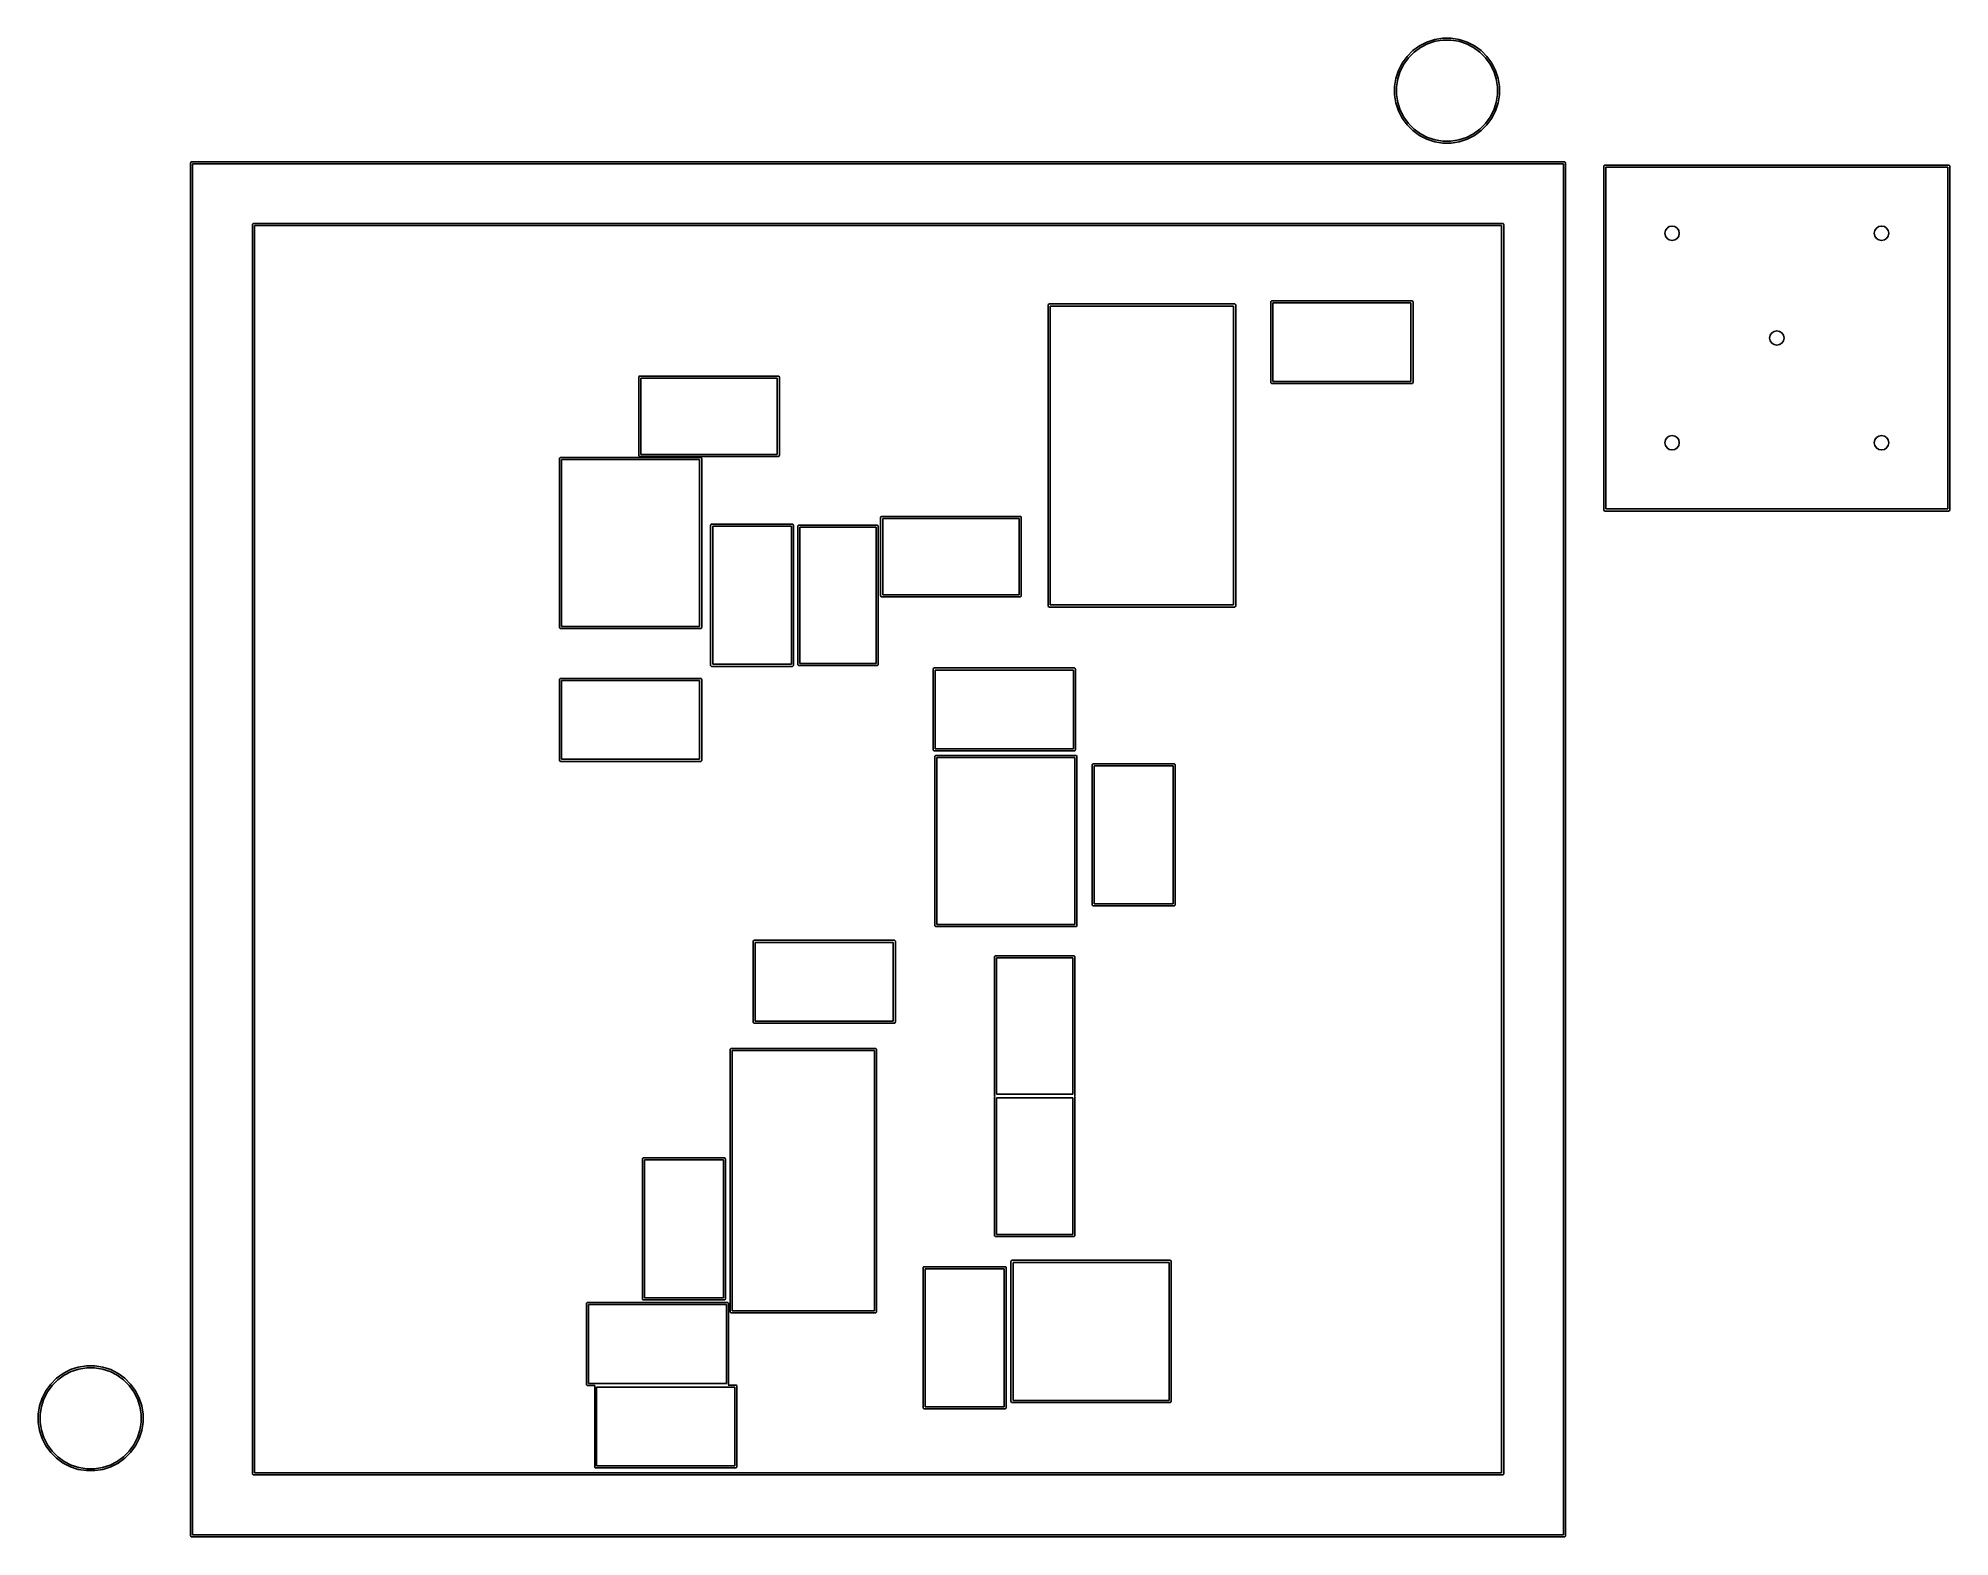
# Model space of a CAD drawing. Extents: x -1.66 to 0.89, y -2.13 to 2.14.
# Drawn here: x -1.66 to 0.165, y 0.706 to 2.137 of the extents above.
import ezdxf

# ---------------------------------------------------------------- set-up
doc = ezdxf.new("R2010")
doc.units = 0
doc.header["$MEASUREMENT"] = 0
doc.layers.add('BLACK', color=7, linetype='CONTINUOUS')

msp = doc.modelspace()

# ---------------------------------------------------------------- linework, layer by layer
at = {"layer": 'BLACK', "linetype": 'CONTINUOUS'}
for p, q in [((-0.3267, 2.1354), (-0.3189, 2.1367)), ((-0.3189, 2.1367), (-0.311, 2.1367)), ((-0.311, 2.1367), (-0.3032, 2.1354)), ((-0.3578, 2.1128), (-0.3531, 2.1192)), ((-0.3517, 2.118), (-0.3562, 2.1119)), ((-0.3531, 2.1192), (-0.3476, 2.1248)), ((-0.3464, 2.1234), (-0.3517, 2.118)), ((-0.3476, 2.1248), (-0.3412, 2.1294)), ((-0.3402, 2.1279), (-0.3464, 2.1234)), ((-0.3412, 2.1294), (-0.3342, 2.133)), ((-0.3335, 2.1313), (-0.3402, 2.1279)), ((-0.3342, 2.133), (-0.3267, 2.1354)), ((-0.3263, 2.1337), (-0.3335, 2.1313)), ((-0.3188, 2.1348), (-0.3263, 2.1337)), ((-0.3112, 2.1348), (-0.3188, 2.1348)), ((-0.3037, 2.1337), (-0.3112, 2.1348)), ((-0.2964, 2.1313), (-0.3037, 2.1337)), ((-0.3032, 2.1354), (-0.2958, 2.133)), ((-0.2897, 2.1279), (-0.2964, 2.1313)), ((-0.2958, 2.133), (-0.2887, 2.1294)), ((-0.2835, 2.1234), (-0.2897, 2.1279)), ((-0.2887, 2.1294), (-0.2824, 2.1248)), ((-0.2782, 2.118), (-0.2835, 2.1234)), ((-0.2824, 2.1248), (-0.2768, 2.1192)), ((-0.2737, 2.1119), (-0.2782, 2.118)), ((-0.2768, 2.1192), (-0.2722, 2.1128)), ((-0.3638, 2.0983), (-0.3613, 2.1058)), ((-0.3597, 2.1051), (-0.362, 2.0979)), ((-0.3613, 2.1058), (-0.3578, 2.1128)), ((-0.3562, 2.1119), (-0.3597, 2.1051)), ((-0.2703, 2.1051), (-0.2737, 2.1119)), ((-0.2722, 2.1128), (-0.2686, 2.1058)), ((-0.2679, 2.0979), (-0.2703, 2.1051)), ((-0.2686, 2.1058), (-0.2662, 2.0983)), ((-0.365, 2.0906), (-0.3638, 2.0983)), ((-0.365, 2.0904), (-0.365, 2.0906)), ((-0.365, 2.0827), (-0.365, 2.0904)), ((-0.3638, 2.0749), (-0.365, 2.0827)), ((-0.362, 2.0979), (-0.3632, 2.0904)), ((-0.3632, 2.0904), (-0.3632, 2.0828)), ((-0.3632, 2.0828), (-0.362, 2.0753)), ((-0.2667, 2.0904), (-0.2679, 2.0979)), ((-0.2679, 2.0753), (-0.2667, 2.0828)), ((-0.2667, 2.0828), (-0.2667, 2.0904)), ((-0.2662, 2.0983), (-0.2649, 2.0906)), ((-0.2649, 2.0827), (-0.2662, 2.0749)), ((-0.2649, 2.0906), (-0.2649, 2.0827)), ((-0.3613, 2.0674), (-0.3638, 2.0749)), ((-0.362, 2.0753), (-0.3597, 2.0681)), ((-0.3578, 2.0604), (-0.3613, 2.0674)), ((-0.3597, 2.0681), (-0.3562, 2.0613)), ((-0.2737, 2.0613), (-0.2703, 2.0681)), ((-0.2686, 2.0674), (-0.2722, 2.0604)), ((-0.2703, 2.0681), (-0.2679, 2.0753)), ((-0.2662, 2.0749), (-0.2686, 2.0674)), ((-0.3531, 2.054), (-0.3578, 2.0604)), ((-0.3562, 2.0613), (-0.3517, 2.0552)), ((-0.3476, 2.0484), (-0.3531, 2.054)), ((-0.3517, 2.0552), (-0.3464, 2.0498)), ((-0.3412, 2.0438), (-0.3476, 2.0484)), ((-0.3464, 2.0498), (-0.3402, 2.0454)), ((-0.3402, 2.0454), (-0.3335, 2.0419)), ((-0.2964, 2.0419), (-0.2897, 2.0454)), ((-0.2897, 2.0454), (-0.2835, 2.0498)), ((-0.2824, 2.0484), (-0.2887, 2.0438)), ((-0.2835, 2.0498), (-0.2782, 2.0552)), ((-0.2768, 2.054), (-0.2824, 2.0484)), ((-0.2782, 2.0552), (-0.2737, 2.0613)), ((-0.2722, 2.0604), (-0.2768, 2.054)), ((-0.3342, 2.0402), (-0.3412, 2.0438)), ((-0.3267, 2.0378), (-0.3342, 2.0402)), ((-0.3335, 2.0419), (-0.3263, 2.0396)), ((-0.3189, 2.0366), (-0.3267, 2.0378)), ((-0.3263, 2.0396), (-0.3188, 2.0384)), ((-0.311, 2.0366), (-0.3189, 2.0366)), ((-0.3188, 2.0384), (-0.3112, 2.0384)), ((-0.3112, 2.0384), (-0.3037, 2.0396)), ((-0.3032, 2.0378), (-0.311, 2.0366)), ((-0.3037, 2.0396), (-0.2964, 2.0419)), ((-0.2958, 2.0402), (-0.3032, 2.0378)), ((-0.2887, 2.0438), (-0.2958, 2.0402)), ((-1.5148, 2.0177), (-1.5147, 2.0181)), ((-1.5148, 0.7067), (-1.5148, 2.0177)), ((-1.5147, 2.0181), (-1.5142, 2.0186)), ((-1.5142, 2.0186), (-1.5138, 2.0187)), ((-1.5138, 2.0187), (-0.2028, 2.0187)), ((-1.5128, 2.0167), (-1.5128, 0.7077)), ((-0.2037, 2.0167), (-1.5128, 2.0167)), ((-0.2037, 0.7077), (-0.2037, 2.0167)), ((-0.2028, 2.0187), (-0.2024, 2.0186)), ((-0.2024, 2.0186), (-0.2018, 2.0181)), ((-0.2018, 2.0181), (-0.2018, 2.0177)), ((-0.2018, 2.0177), (-0.2018, 0.7067)), ((-0.1652, 2.0146), (-0.1651, 2.0149)), ((-0.1652, 1.6862), (-0.1652, 2.0146)), ((-0.1651, 2.0149), (-0.1645, 2.0155)), ((-0.1645, 2.0155), (-0.1642, 2.0156)), ((-0.1642, 2.0156), (0.1642, 2.0156)), ((-0.1632, 2.0136), (-0.1632, 1.6872)), ((0.1632, 2.0136), (-0.1632, 2.0136)), ((0.1632, 1.6872), (0.1632, 2.0136)), ((0.1642, 2.0156), (0.1645, 2.0155)), ((0.1645, 2.0155), (0.1651, 2.0149)), ((0.1651, 2.0149), (0.1652, 2.0146)), ((0.1652, 2.0146), (0.1652, 1.6862)), ((-1.4557, 1.9587), (-1.4556, 1.959)), ((-1.4557, 0.7657), (-1.4557, 1.9587)), ((-1.4556, 1.959), (-1.4551, 1.9596)), ((-1.4551, 1.9596), (-1.4547, 1.9596)), ((-1.4547, 1.9596), (-0.2618, 1.9596)), ((-1.4537, 1.9577), (-1.4537, 0.7667)), ((-0.2628, 1.9577), (-1.4537, 1.9577)), ((-0.2628, 0.7667), (-0.2628, 1.9577)), ((-0.2618, 1.9596), (-0.2614, 1.9596)), ((-0.2614, 1.9596), (-0.2609, 1.959)), ((-0.2609, 1.959), (-0.2608, 1.9587)), ((-0.2608, 1.9587), (-0.2608, 0.7657)), ((-0.6959, 1.8819), (-0.6958, 1.8823)), ((-0.6959, 1.5945), (-0.6959, 1.8819)), ((-0.6958, 1.8823), (-0.6953, 1.8828)), ((-0.6953, 1.8828), (-0.6949, 1.8829)), ((-0.6949, 1.8829), (-0.5177, 1.8829)), ((-0.6939, 1.8809), (-0.6939, 1.5955)), ((-0.5187, 1.8809), (-0.6939, 1.8809)), ((-0.5187, 1.5955), (-0.5187, 1.8809)), ((-0.5177, 1.8829), (-0.5173, 1.8828)), ((-0.5173, 1.8828), (-0.5168, 1.8823)), ((-0.5168, 1.8823), (-0.5167, 1.8819)), ((-0.5167, 1.8819), (-0.5167, 1.5945)), ((-0.4833, 1.885), (-0.4832, 1.8854)), ((-0.4833, 1.8079), (-0.4833, 1.885)), ((-0.4832, 1.8854), (-0.4827, 1.8859)), ((-0.4827, 1.8859), (-0.4823, 1.886)), ((-0.4823, 1.886), (-0.3484, 1.886)), ((-0.4813, 1.8841), (-0.4813, 1.8089)), ((-0.3494, 1.8841), (-0.4813, 1.8841)), ((-0.3494, 1.8089), (-0.3494, 1.8841)), ((-0.3484, 1.886), (-0.348, 1.8859)), ((-0.348, 1.8859), (-0.3475, 1.8854)), ((-0.3475, 1.8854), (-0.3474, 1.885)), ((-0.3474, 1.885), (-0.3474, 1.8079)), ((-1.0868, 1.8131), (-1.0867, 1.8135)), ((-1.0868, 1.7383), (-1.0868, 1.8131)), ((-1.0867, 1.8135), (-1.0862, 1.814)), ((-1.0862, 1.814), (-1.0858, 1.8141)), ((-1.0858, 1.8141), (-0.9535, 1.8141)), ((-1.0848, 1.8121), (-1.0848, 1.7393)), ((-0.9545, 1.8121), (-1.0848, 1.8121)), ((-0.9545, 1.7393), (-0.9545, 1.8121)), ((-0.9535, 1.8141), (-0.9531, 1.814)), ((-0.9531, 1.814), (-0.9526, 1.8135)), ((-0.9526, 1.8135), (-0.9525, 1.8131)), ((-0.9525, 1.8131), (-0.9525, 1.7383)), ((-0.4832, 1.8075), (-0.4833, 1.8079)), ((-0.4827, 1.807), (-0.4832, 1.8075)), ((-0.4813, 1.8089), (-0.3494, 1.8089)), ((-0.3475, 1.8075), (-0.348, 1.807)), ((-0.3474, 1.8079), (-0.3475, 1.8075)), ((-0.4823, 1.8069), (-0.4827, 1.807)), ((-0.3484, 1.8069), (-0.4823, 1.8069)), ((-0.348, 1.807), (-0.3484, 1.8069)), ((-1.1626, 1.7354), (-1.1625, 1.7358)), ((-1.1626, 1.574), (-1.1626, 1.7354)), ((-1.1625, 1.7358), (-1.162, 1.7363)), ((-1.162, 1.7363), (-1.1616, 1.7364)), ((-1.1616, 1.7364), (-1.0277, 1.7364)), ((-1.1606, 1.7344), (-1.1606, 1.575)), ((-1.0287, 1.7344), (-1.1606, 1.7344)), ((-1.0867, 1.7379), (-1.0868, 1.7383)), ((-1.0862, 1.7374), (-1.0867, 1.7379)), ((-1.0858, 1.7373), (-1.0862, 1.7374)), ((-0.9535, 1.7373), (-1.0858, 1.7373)), ((-1.0848, 1.7393), (-0.9545, 1.7393)), ((-1.0287, 1.575), (-1.0287, 1.7344)), ((-1.0277, 1.7364), (-1.0273, 1.7363)), ((-1.0273, 1.7363), (-1.0268, 1.7358)), ((-1.0268, 1.7358), (-1.0267, 1.7354)), ((-1.0267, 1.7354), (-1.0267, 1.574)), ((-0.9531, 1.7374), (-0.9535, 1.7373)), ((-0.9526, 1.7379), (-0.9531, 1.7374)), ((-0.9525, 1.7383), (-0.9526, 1.7379)), ((-0.8558, 1.6791), (-0.8557, 1.6795)), ((-0.8557, 1.6795), (-0.8552, 1.68)), ((-0.8552, 1.68), (-0.8548, 1.6801)), ((-0.8548, 1.6801), (-0.7225, 1.6801)), ((-0.7225, 1.6801), (-0.7221, 1.68)), ((-0.7221, 1.68), (-0.7216, 1.6795)), ((-0.7216, 1.6795), (-0.7215, 1.6791)), ((-0.1651, 1.6858), (-0.1652, 1.6862)), ((-0.1645, 1.6853), (-0.1651, 1.6858)), ((-0.1642, 1.6852), (-0.1645, 1.6853)), ((0.1642, 1.6852), (-0.1642, 1.6852)), ((-0.1632, 1.6872), (0.1632, 1.6872)), ((0.1645, 1.6853), (0.1642, 1.6852)), ((0.1651, 1.6858), (0.1645, 1.6853)), ((0.1652, 1.6862), (0.1651, 1.6858)), ((-1.0182, 1.6716), (-1.0181, 1.672)), ((-1.0182, 1.5378), (-1.0182, 1.6716)), ((-1.0181, 1.672), (-1.0176, 1.6725)), ((-1.0176, 1.6725), (-1.0172, 1.6726)), ((-1.0172, 1.6726), (-0.9401, 1.6726)), ((-1.0162, 1.6707), (-1.0162, 1.5388)), ((-0.941, 1.6707), (-1.0162, 1.6707)), ((-0.941, 1.5388), (-0.941, 1.6707)), ((-0.9401, 1.6726), (-0.9397, 1.6725)), ((-0.9397, 1.6725), (-0.9392, 1.672)), ((-0.9392, 1.672), (-0.9391, 1.6716)), ((-0.9391, 1.6716), (-0.9391, 1.5378)), ((-0.935, 1.6712), (-0.9344, 1.6718)), ((-0.935, 1.6709), (-0.935, 1.6712)), ((-0.935, 1.5386), (-0.935, 1.6709)), ((-0.9344, 1.6718), (-0.934, 1.6718)), ((-0.934, 1.6718), (-0.8592, 1.6718)), ((-0.9331, 1.6699), (-0.9331, 1.5396)), ((-0.8602, 1.6699), (-0.9331, 1.6699)), ((-0.8602, 1.5396), (-0.8602, 1.6699)), ((-0.8592, 1.6718), (-0.8589, 1.6718)), ((-0.8589, 1.6718), (-0.8583, 1.6712)), ((-0.8583, 1.6712), (-0.8583, 1.6709)), ((-0.8583, 1.6709), (-0.8583, 1.5386)), ((-0.8558, 1.6043), (-0.8558, 1.6791)), ((-0.8538, 1.6781), (-0.8538, 1.6053)), ((-0.7235, 1.6781), (-0.8538, 1.6781)), ((-0.7235, 1.6053), (-0.7235, 1.6781)), ((-0.7215, 1.6791), (-0.7215, 1.6043)), ((-0.8557, 1.6039), (-0.8558, 1.6043)), ((-0.8552, 1.6034), (-0.8557, 1.6039)), ((-0.8548, 1.6033), (-0.8552, 1.6034)), ((-0.7225, 1.6033), (-0.8548, 1.6033)), ((-0.8538, 1.6053), (-0.7235, 1.6053)), ((-0.7221, 1.6034), (-0.7225, 1.6033)), ((-0.7216, 1.6039), (-0.7221, 1.6034)), ((-0.7215, 1.6043), (-0.7216, 1.6039)), ((-0.6958, 1.5941), (-0.6959, 1.5945)), ((-0.6953, 1.5936), (-0.6958, 1.5941)), ((-0.6949, 1.5935), (-0.6953, 1.5936)), ((-0.5177, 1.5935), (-0.6949, 1.5935)), ((-0.6939, 1.5955), (-0.5187, 1.5955)), ((-0.5173, 1.5936), (-0.5177, 1.5935)), ((-0.5168, 1.5941), (-0.5173, 1.5936)), ((-0.5167, 1.5945), (-0.5168, 1.5941)), ((-1.1625, 1.5736), (-1.1626, 1.574)), ((-1.162, 1.5731), (-1.1625, 1.5736)), ((-1.1616, 1.573), (-1.162, 1.5731)), ((-1.0277, 1.573), (-1.1616, 1.573)), ((-1.1606, 1.575), (-1.0287, 1.575)), ((-1.0273, 1.5731), (-1.0277, 1.573)), ((-1.0268, 1.5736), (-1.0273, 1.5731)), ((-1.0267, 1.574), (-1.0268, 1.5736)), ((-1.0181, 1.5374), (-1.0182, 1.5378)), ((-1.0176, 1.5369), (-1.0181, 1.5374)), ((-1.0172, 1.5368), (-1.0176, 1.5369)), ((-0.9401, 1.5368), (-1.0172, 1.5368)), ((-1.0162, 1.5388), (-0.941, 1.5388)), ((-0.9397, 1.5369), (-0.9401, 1.5368)), ((-0.9392, 1.5374), (-0.9397, 1.5369)), ((-0.9391, 1.5378), (-0.9392, 1.5374)), ((-0.935, 1.5382), (-0.935, 1.5386)), ((-0.9344, 1.5377), (-0.935, 1.5382)), ((-0.934, 1.5376), (-0.9344, 1.5377)), ((-0.8592, 1.5376), (-0.934, 1.5376)), ((-0.9331, 1.5396), (-0.8602, 1.5396)), ((-0.8589, 1.5377), (-0.8592, 1.5376)), ((-0.8583, 1.5382), (-0.8589, 1.5377)), ((-0.8583, 1.5386), (-0.8583, 1.5382)), ((-0.8056, 1.5347), (-0.805, 1.5352)), ((-0.8056, 1.5343), (-0.8056, 1.5347)), ((-0.8056, 1.4571), (-0.8056, 1.5343)), ((-0.805, 1.5352), (-0.8046, 1.5353)), ((-0.8046, 1.5353), (-0.6708, 1.5353)), ((-0.6708, 1.5353), (-0.6704, 1.5352)), ((-0.6704, 1.5352), (-0.6699, 1.5347)), ((-0.6699, 1.5347), (-0.6698, 1.5343)), ((-0.6698, 1.5343), (-0.6698, 1.4571)), ((-1.1626, 1.5243), (-1.1625, 1.5247)), ((-1.1626, 1.4471), (-1.1626, 1.5243)), ((-1.1625, 1.5247), (-1.162, 1.5252)), ((-1.162, 1.5252), (-1.1616, 1.5253)), ((-1.1616, 1.5253), (-1.0277, 1.5253)), ((-1.1606, 1.5233), (-1.1606, 1.4481)), ((-1.0287, 1.5233), (-1.1606, 1.5233)), ((-1.0287, 1.4481), (-1.0287, 1.5233)), ((-1.0277, 1.5253), (-1.0273, 1.5252)), ((-1.0273, 1.5252), (-1.0268, 1.5247)), ((-1.0268, 1.5247), (-1.0267, 1.5243)), ((-1.0267, 1.5243), (-1.0267, 1.4471)), ((-0.8037, 1.5333), (-0.8037, 1.4581)), ((-0.6718, 1.5333), (-0.8037, 1.5333)), ((-0.6718, 1.4581), (-0.6718, 1.5333)), ((-1.1625, 1.4467), (-1.1626, 1.4471)), ((-1.162, 1.4462), (-1.1625, 1.4467)), ((-1.1616, 1.4461), (-1.162, 1.4462)), ((-1.0277, 1.4461), (-1.1616, 1.4461)), ((-1.1606, 1.4481), (-1.0287, 1.4481)), ((-1.0273, 1.4462), (-1.0277, 1.4461)), ((-1.0268, 1.4467), (-1.0273, 1.4462)), ((-1.0267, 1.4471), (-1.0268, 1.4467)), ((-0.8056, 1.4567), (-0.8056, 1.4571)), ((-0.805, 1.4562), (-0.8056, 1.4567)), ((-0.8046, 1.4561), (-0.805, 1.4562)), ((-0.6708, 1.4561), (-0.8046, 1.4561)), ((-0.8041, 1.4512), (-0.8035, 1.4517)), ((-0.8041, 1.4508), (-0.8041, 1.4512)), ((-0.8041, 1.2894), (-0.8041, 1.4508)), ((-0.8037, 1.4581), (-0.6718, 1.4581)), ((-0.8035, 1.4517), (-0.8031, 1.4518)), ((-0.8031, 1.4518), (-0.6693, 1.4518)), ((-0.8022, 1.4498), (-0.8022, 1.2904)), ((-0.6703, 1.4498), (-0.8022, 1.4498)), ((-0.6704, 1.4562), (-0.6708, 1.4561)), ((-0.6699, 1.4567), (-0.6704, 1.4562)), ((-0.6703, 1.2904), (-0.6703, 1.4498)), ((-0.6698, 1.4571), (-0.6699, 1.4567)), ((-0.6693, 1.4518), (-0.6689, 1.4517)), ((-0.6689, 1.4517), (-0.6684, 1.4512)), ((-0.6684, 1.4512), (-0.6683, 1.4508)), ((-0.6683, 1.4508), (-0.6683, 1.2894)), ((-0.6537, 1.4433), (-0.6531, 1.4438)), ((-0.6537, 1.4429), (-0.6537, 1.4433)), ((-0.6537, 1.3091), (-0.6537, 1.4429)), ((-0.6531, 1.4438), (-0.6528, 1.4439)), ((-0.6528, 1.4439), (-0.5756, 1.4439)), ((-0.5756, 1.4439), (-0.5752, 1.4438)), ((-0.5752, 1.4438), (-0.5747, 1.4433)), ((-0.5747, 1.4433), (-0.5746, 1.4429)), ((-0.5746, 1.4429), (-0.5746, 1.3091)), ((-0.6518, 1.4419), (-0.6518, 1.31)), ((-0.5766, 1.4419), (-0.6518, 1.4419)), ((-0.5766, 1.31), (-0.5766, 1.4419)), ((-0.6537, 1.3087), (-0.6537, 1.3091)), ((-0.6531, 1.3081), (-0.6537, 1.3087)), ((-0.6528, 1.3081), (-0.6531, 1.3081)), ((-0.5756, 1.3081), (-0.6528, 1.3081)), ((-0.6518, 1.31), (-0.5766, 1.31)), ((-0.5752, 1.3081), (-0.5756, 1.3081)), ((-0.5747, 1.3087), (-0.5752, 1.3081)), ((-0.5746, 1.3091), (-0.5747, 1.3087)), ((-0.8041, 1.289), (-0.8041, 1.2894)), ((-0.8035, 1.2885), (-0.8041, 1.289)), ((-0.8031, 1.2884), (-0.8035, 1.2885)), ((-0.6693, 1.2884), (-0.8031, 1.2884)), ((-0.8022, 1.2904), (-0.6703, 1.2904)), ((-0.6689, 1.2885), (-0.6693, 1.2884)), ((-0.6684, 1.289), (-0.6689, 1.2885)), ((-0.6683, 1.2894), (-0.6684, 1.289)), ((-0.9776, 1.2743), (-0.9775, 1.2747)), ((-0.9776, 1.1971), (-0.9776, 1.2743)), ((-0.9775, 1.2747), (-0.977, 1.2752)), ((-0.977, 1.2752), (-0.9766, 1.2753)), ((-0.9766, 1.2753), (-0.8427, 1.2753)), ((-0.9756, 1.2733), (-0.9756, 1.1981)), ((-0.8437, 1.2733), (-0.9756, 1.2733)), ((-0.8437, 1.1981), (-0.8437, 1.2733)), ((-0.8427, 1.2753), (-0.8423, 1.2752)), ((-0.8423, 1.2752), (-0.8418, 1.2747)), ((-0.8418, 1.2747), (-0.8417, 1.2743)), ((-0.8417, 1.2743), (-0.8417, 1.1971)), ((-0.747, 1.2599), (-0.7464, 1.2605)), ((-0.747, 1.2595), (-0.747, 1.2599)), ((-0.7464, 1.2605), (-0.7461, 1.2605)), ((-0.7461, 1.2605), (-0.6713, 1.2605)), ((-0.6713, 1.2605), (-0.6709, 1.2605)), ((-0.6709, 1.2605), (-0.6704, 1.2599)), ((-0.6704, 1.2599), (-0.6703, 1.2595)), ((-0.747, 1.1273), (-0.747, 1.2595)), ((-0.7451, 1.2586), (-0.7451, 1.1282)), ((-0.6722, 1.2586), (-0.7451, 1.2586)), ((-0.6722, 1.1282), (-0.6722, 1.2586)), ((-0.6703, 1.2595), (-0.6703, 1.1273)), ((-0.9775, 1.1967), (-0.9776, 1.1971)), ((-0.977, 1.1962), (-0.9775, 1.1967)), ((-0.9766, 1.1961), (-0.977, 1.1962)), ((-0.8427, 1.1961), (-0.9766, 1.1961)), ((-0.9756, 1.1981), (-0.8437, 1.1981)), ((-0.8423, 1.1962), (-0.8427, 1.1961)), ((-0.8418, 1.1967), (-0.8423, 1.1962)), ((-0.8417, 1.1971), (-0.8418, 1.1967)), ((-0.9995, 1.1713), (-0.9989, 1.1718)), ((-0.9995, 1.1709), (-0.9995, 1.1713)), ((-0.9995, 0.9205), (-0.9995, 1.1709)), ((-0.9989, 1.1718), (-0.9985, 1.1719)), ((-0.9985, 1.1719), (-0.8607, 1.1719)), ((-0.9976, 1.1699), (-0.9976, 0.9215)), ((-0.8617, 1.1699), (-0.9976, 1.1699)), ((-0.8617, 0.9215), (-0.8617, 1.1699)), ((-0.8607, 1.1719), (-0.8604, 1.1718)), ((-0.8604, 1.1718), (-0.8598, 1.1713)), ((-0.8598, 1.1713), (-0.8598, 1.1709)), ((-0.8598, 1.1709), (-0.8598, 0.9205)), ((-0.747, 1.1269), (-0.747, 1.1273)), ((-0.7466, 1.1265), (-0.747, 1.1269)), ((-0.747, 1.1261), (-0.7466, 1.1265)), ((-0.747, 1.1257), (-0.747, 1.1261)), ((-0.747, 0.9934), (-0.747, 1.1257)), ((-0.7451, 1.1282), (-0.6722, 1.1282)), ((-0.7451, 1.1247), (-0.7451, 0.9944)), ((-0.6722, 1.1247), (-0.7451, 1.1247)), ((-0.6722, 0.9944), (-0.6722, 1.1247)), ((-0.6704, 1.1269), (-0.6708, 1.1265)), ((-0.6708, 1.1265), (-0.6704, 1.1261)), ((-0.6703, 1.1273), (-0.6704, 1.1269)), ((-0.6704, 1.1261), (-0.6703, 1.1257)), ((-0.6703, 1.1257), (-0.6703, 0.9934)), ((-1.0832, 1.0666), (-1.0831, 1.067)), ((-1.0832, 0.9328), (-1.0832, 1.0666)), ((-1.0831, 1.067), (-1.0826, 1.0675)), ((-1.0826, 1.0675), (-1.0822, 1.0676)), ((-1.0822, 1.0676), (-1.0051, 1.0676)), ((-1.0812, 1.0657), (-1.0812, 0.9338)), ((-1.006, 1.0657), (-1.0812, 1.0657)), ((-1.006, 0.9338), (-1.006, 1.0657)), ((-1.0051, 1.0676), (-1.0047, 1.0675)), ((-1.0047, 1.0675), (-1.0042, 1.067)), ((-1.0042, 1.067), (-1.0041, 1.0666)), ((-1.0041, 1.0666), (-1.0041, 0.9328)), ((-0.747, 0.993), (-0.747, 0.9934)), ((-0.7464, 0.9925), (-0.747, 0.993)), ((-0.7461, 0.9924), (-0.7464, 0.9925)), ((-0.6713, 0.9924), (-0.7461, 0.9924)), ((-0.7451, 0.9944), (-0.6722, 0.9944)), ((-0.6709, 0.9925), (-0.6713, 0.9924)), ((-0.6704, 0.993), (-0.6709, 0.9925)), ((-0.6703, 0.9934), (-0.6704, 0.993)), ((-0.7314, 0.9687), (-0.7313, 0.9691)), ((-0.7314, 0.8348), (-0.7314, 0.9687)), ((-0.7313, 0.9691), (-0.7308, 0.9696)), ((-0.7308, 0.9696), (-0.7304, 0.9697)), ((-0.7304, 0.9697), (-0.5792, 0.9697)), ((-0.7294, 0.9677), (-0.7294, 0.8358)), ((-0.5802, 0.9677), (-0.7294, 0.9677)), ((-0.5802, 0.8358), (-0.5802, 0.9677)), ((-0.5792, 0.9697), (-0.5789, 0.9696)), ((-0.5789, 0.9696), (-0.5783, 0.9691)), ((-0.5783, 0.9691), (-0.5783, 0.9687)), ((-0.5783, 0.9687), (-0.5783, 0.8348)), ((-0.8152, 0.9626), (-0.8151, 0.963)), ((-0.8152, 0.8287), (-0.8152, 0.9626)), ((-0.8151, 0.963), (-0.8145, 0.9635)), ((-0.8145, 0.9635), (-0.8142, 0.9636)), ((-0.8142, 0.9636), (-0.737, 0.9636)), ((-0.8132, 0.9616), (-0.8132, 0.8297)), ((-0.738, 0.9616), (-0.8132, 0.9616)), ((-0.738, 0.8297), (-0.738, 0.9616)), ((-0.737, 0.9636), (-0.7366, 0.9635)), ((-0.7366, 0.9635), (-0.7361, 0.963)), ((-0.7361, 0.963), (-0.736, 0.9626)), ((-0.736, 0.9626), (-0.736, 0.8287)), ((-1.0831, 0.9324), (-1.0832, 0.9328)), ((-1.0826, 0.9319), (-1.0831, 0.9324)), ((-1.0822, 0.9318), (-1.0826, 0.9319)), ((-1.0051, 0.9318), (-1.0822, 0.9318)), ((-1.0812, 0.9338), (-1.006, 0.9338)), ((-1.0047, 0.9319), (-1.0051, 0.9318)), ((-1.0042, 0.9324), (-1.0047, 0.9319)), ((-1.0041, 0.9328), (-1.0042, 0.9324)), ((-1.1368, 0.9283), (-1.1367, 0.9287)), ((-1.1368, 0.8512), (-1.1368, 0.9283)), ((-1.1367, 0.9287), (-1.1362, 0.9293)), ((-1.1362, 0.9293), (-1.1358, 0.9293)), ((-1.1358, 0.9293), (-1.002, 0.9293)), ((-1.1348, 0.9274), (-1.1348, 0.8522)), ((-1.003, 0.9274), (-1.1348, 0.9274)), ((-1.003, 0.8522), (-1.003, 0.9274)), ((-1.002, 0.9293), (-1.0016, 0.9293)), ((-1.0016, 0.9293), (-1.0011, 0.9287)), ((-1.0011, 0.9287), (-1.001, 0.9283)), ((-1.001, 0.9283), (-1.001, 0.8512)), ((-0.9995, 0.9201), (-0.9995, 0.9205)), ((-0.9989, 0.9196), (-0.9995, 0.9201)), ((-0.9985, 0.9195), (-0.9989, 0.9196)), ((-0.8607, 0.9195), (-0.9985, 0.9195)), ((-0.9976, 0.9215), (-0.8617, 0.9215)), ((-0.8604, 0.9196), (-0.8607, 0.9195)), ((-0.8598, 0.9201), (-0.8604, 0.9196)), ((-0.8598, 0.9205), (-0.8598, 0.9201)), ((-1.6428, 0.8571), (-1.6365, 0.8617)), ((-1.6355, 0.8601), (-1.6417, 0.8557)), ((-1.6365, 0.8617), (-1.6294, 0.8653)), ((-1.6287, 0.8636), (-1.6355, 0.8601)), ((-1.6294, 0.8653), (-1.622, 0.8677)), ((-1.6215, 0.8659), (-1.6287, 0.8636)), ((-1.622, 0.8677), (-1.6142, 0.8689)), ((-1.614, 0.8671), (-1.6215, 0.8659)), ((-1.6142, 0.8689), (-1.6063, 0.8689)), ((-1.6064, 0.8671), (-1.614, 0.8671)), ((-1.5989, 0.8659), (-1.6064, 0.8671)), ((-1.6063, 0.8689), (-1.5985, 0.8677)), ((-1.5917, 0.8636), (-1.5989, 0.8659)), ((-1.5985, 0.8677), (-1.591, 0.8653)), ((-1.585, 0.8601), (-1.5917, 0.8636)), ((-1.591, 0.8653), (-1.584, 0.8617)), ((-1.5788, 0.8557), (-1.585, 0.8601)), ((-1.584, 0.8617), (-1.5776, 0.8571)), ((-1.6566, 0.8381), (-1.653, 0.8451)), ((-1.6515, 0.8442), (-1.6549, 0.8374)), ((-1.653, 0.8451), (-1.6484, 0.8515)), ((-1.647, 0.8503), (-1.6515, 0.8442)), ((-1.6484, 0.8515), (-1.6428, 0.8571)), ((-1.6417, 0.8557), (-1.647, 0.8503)), ((-1.5734, 0.8503), (-1.5788, 0.8557)), ((-1.5776, 0.8571), (-1.5721, 0.8515)), ((-1.569, 0.8442), (-1.5734, 0.8503)), ((-1.5721, 0.8515), (-1.5674, 0.8451)), ((-1.5655, 0.8374), (-1.569, 0.8442)), ((-1.5674, 0.8451), (-1.5639, 0.8381)), ((-1.1367, 0.8508), (-1.1368, 0.8512)), ((-1.1362, 0.8503), (-1.1367, 0.8508)), ((-1.1358, 0.8502), (-1.1362, 0.8503)), ((-1.1286, 0.8502), (-1.1358, 0.8502)), ((-1.1348, 0.8522), (-1.003, 0.8522)), ((-1.1289, 0.85), (-1.1286, 0.8502)), ((-1.1289, 0.8496), (-1.1289, 0.85)), ((-1.1289, 0.7724), (-1.1289, 0.8496)), ((-1.127, 0.8486), (-1.127, 0.7734)), ((-0.9951, 0.8486), (-1.127, 0.8486)), ((-1.0011, 0.8508), (-1.0013, 0.8506)), ((-1.0013, 0.8506), (-0.9941, 0.8506)), ((-1.001, 0.8512), (-1.0011, 0.8508)), ((-0.9951, 0.7734), (-0.9951, 0.8486)), ((-0.9941, 0.8506), (-0.9937, 0.8505)), ((-0.9937, 0.8505), (-0.9932, 0.85)), ((-0.9932, 0.85), (-0.9931, 0.8496)), ((-0.9931, 0.8496), (-0.9931, 0.7724)), ((-1.6603, 0.8228), (-1.659, 0.8306)), ((-1.6603, 0.8227), (-1.6603, 0.8228)), ((-1.6603, 0.815), (-1.6603, 0.8227)), ((-1.659, 0.8306), (-1.6566, 0.8381)), ((-1.6573, 0.8302), (-1.6585, 0.8227)), ((-1.6585, 0.8227), (-1.6585, 0.8151)), ((-1.6549, 0.8374), (-1.6573, 0.8302)), ((-1.5632, 0.8302), (-1.5655, 0.8374)), ((-1.5639, 0.8381), (-1.5614, 0.8306)), ((-1.562, 0.8227), (-1.5632, 0.8302)), ((-1.562, 0.8151), (-1.562, 0.8227)), ((-1.5614, 0.8306), (-1.5602, 0.8228)), ((-1.5602, 0.8228), (-1.5602, 0.815)), ((-0.8151, 0.8284), (-0.8152, 0.8287)), ((-0.8145, 0.8278), (-0.8151, 0.8284)), ((-0.8142, 0.8278), (-0.8145, 0.8278)), ((-0.737, 0.8278), (-0.8142, 0.8278)), ((-0.8132, 0.8297), (-0.738, 0.8297)), ((-0.7366, 0.8278), (-0.737, 0.8278)), ((-0.7361, 0.8284), (-0.7366, 0.8278)), ((-0.736, 0.8287), (-0.7361, 0.8284)), ((-0.7313, 0.8345), (-0.7314, 0.8348)), ((-0.7308, 0.8339), (-0.7313, 0.8345)), ((-0.7304, 0.8339), (-0.7308, 0.8339)), ((-0.5792, 0.8339), (-0.7304, 0.8339)), ((-0.7294, 0.8358), (-0.5802, 0.8358)), ((-0.5789, 0.8339), (-0.5792, 0.8339)), ((-0.5783, 0.8345), (-0.5789, 0.8339)), ((-0.5783, 0.8348), (-0.5783, 0.8345)), ((-1.659, 0.8072), (-1.6603, 0.815)), ((-1.6566, 0.7997), (-1.659, 0.8072)), ((-1.6585, 0.8151), (-1.6573, 0.8076)), ((-1.6573, 0.8076), (-1.6549, 0.8004)), ((-1.5655, 0.8004), (-1.5632, 0.8076)), ((-1.5614, 0.8072), (-1.5639, 0.7997)), ((-1.5632, 0.8076), (-1.562, 0.8151)), ((-1.5602, 0.815), (-1.5614, 0.8072)), ((-1.653, 0.7927), (-1.6566, 0.7997)), ((-1.6549, 0.8004), (-1.6515, 0.7936)), ((-1.6484, 0.7863), (-1.653, 0.7927)), ((-1.6515, 0.7936), (-1.647, 0.7875)), ((-1.6428, 0.7807), (-1.6484, 0.7863)), ((-1.647, 0.7875), (-1.6417, 0.7821)), ((-1.5788, 0.7821), (-1.5734, 0.7875)), ((-1.5721, 0.7863), (-1.5776, 0.7807)), ((-1.5734, 0.7875), (-1.569, 0.7936)), ((-1.5674, 0.7927), (-1.5721, 0.7863)), ((-1.569, 0.7936), (-1.5655, 0.8004)), ((-1.5639, 0.7997), (-1.5674, 0.7927)), ((-1.6365, 0.7761), (-1.6428, 0.7807)), ((-1.6417, 0.7821), (-1.6355, 0.7776)), ((-1.6294, 0.7725), (-1.6365, 0.7761)), ((-1.6355, 0.7776), (-1.6287, 0.7742)), ((-1.622, 0.7701), (-1.6294, 0.7725)), ((-1.6287, 0.7742), (-1.6215, 0.7719)), ((-1.6142, 0.7689), (-1.622, 0.7701)), ((-1.6215, 0.7719), (-1.614, 0.7707)), ((-1.6063, 0.7689), (-1.6142, 0.7689)), ((-1.614, 0.7707), (-1.6064, 0.7707)), ((-1.6064, 0.7707), (-1.5989, 0.7719)), ((-1.5985, 0.7701), (-1.6063, 0.7689)), ((-1.5989, 0.7719), (-1.5917, 0.7742)), ((-1.591, 0.7725), (-1.5985, 0.7701)), ((-1.5917, 0.7742), (-1.585, 0.7776)), ((-1.584, 0.7761), (-1.591, 0.7725)), ((-1.585, 0.7776), (-1.5788, 0.7821)), ((-1.5776, 0.7807), (-1.584, 0.7761)), ((-1.4537, 0.7667), (-0.2628, 0.7667)), ((-1.1289, 0.7721), (-1.1289, 0.7724)), ((-1.1283, 0.7715), (-1.1289, 0.7721)), ((-1.128, 0.7715), (-1.1283, 0.7715)), ((-0.9941, 0.7715), (-1.128, 0.7715)), ((-1.127, 0.7734), (-0.9951, 0.7734)), ((-0.9937, 0.7715), (-0.9941, 0.7715)), ((-0.9932, 0.7721), (-0.9937, 0.7715)), ((-0.9931, 0.7724), (-0.9932, 0.7721)), ((-1.4556, 0.7654), (-1.4557, 0.7657)), ((-1.4551, 0.7648), (-1.4556, 0.7654)), ((-1.4547, 0.7648), (-1.4551, 0.7648)), ((-0.2618, 0.7648), (-1.4547, 0.7648)), ((-0.2614, 0.7648), (-0.2618, 0.7648)), ((-0.2609, 0.7654), (-0.2614, 0.7648)), ((-0.2608, 0.7657), (-0.2609, 0.7654)), ((-1.5147, 0.7063), (-1.5148, 0.7067)), ((-1.5142, 0.7058), (-1.5147, 0.7063)), ((-1.5138, 0.7057), (-1.5142, 0.7058)), ((-0.2028, 0.7057), (-1.5138, 0.7057)), ((-1.5128, 0.7077), (-0.2037, 0.7077)), ((-0.2024, 0.7058), (-0.2028, 0.7057)), ((-0.2018, 0.7063), (-0.2024, 0.7058)), ((-0.2018, 0.7067), (-0.2018, 0.7063))]:
    msp.add_line(p, q, dxfattribs=at)
at = {"layer": 'BLACK'}
for centre in [(-0.1, 1.9504), (-0.1, 1.9504), (0.1, 1.9504), (0.1, 1.9504), (0, 1.8504), (0, 1.8504), (-0.1, 1.7504), (-0.1, 1.7504), (0.1, 1.7504), (0.1, 1.7504)]:
    msp.add_circle(centre, 0.00689, dxfattribs=at)

doc.saveas('drawing.dxf')
